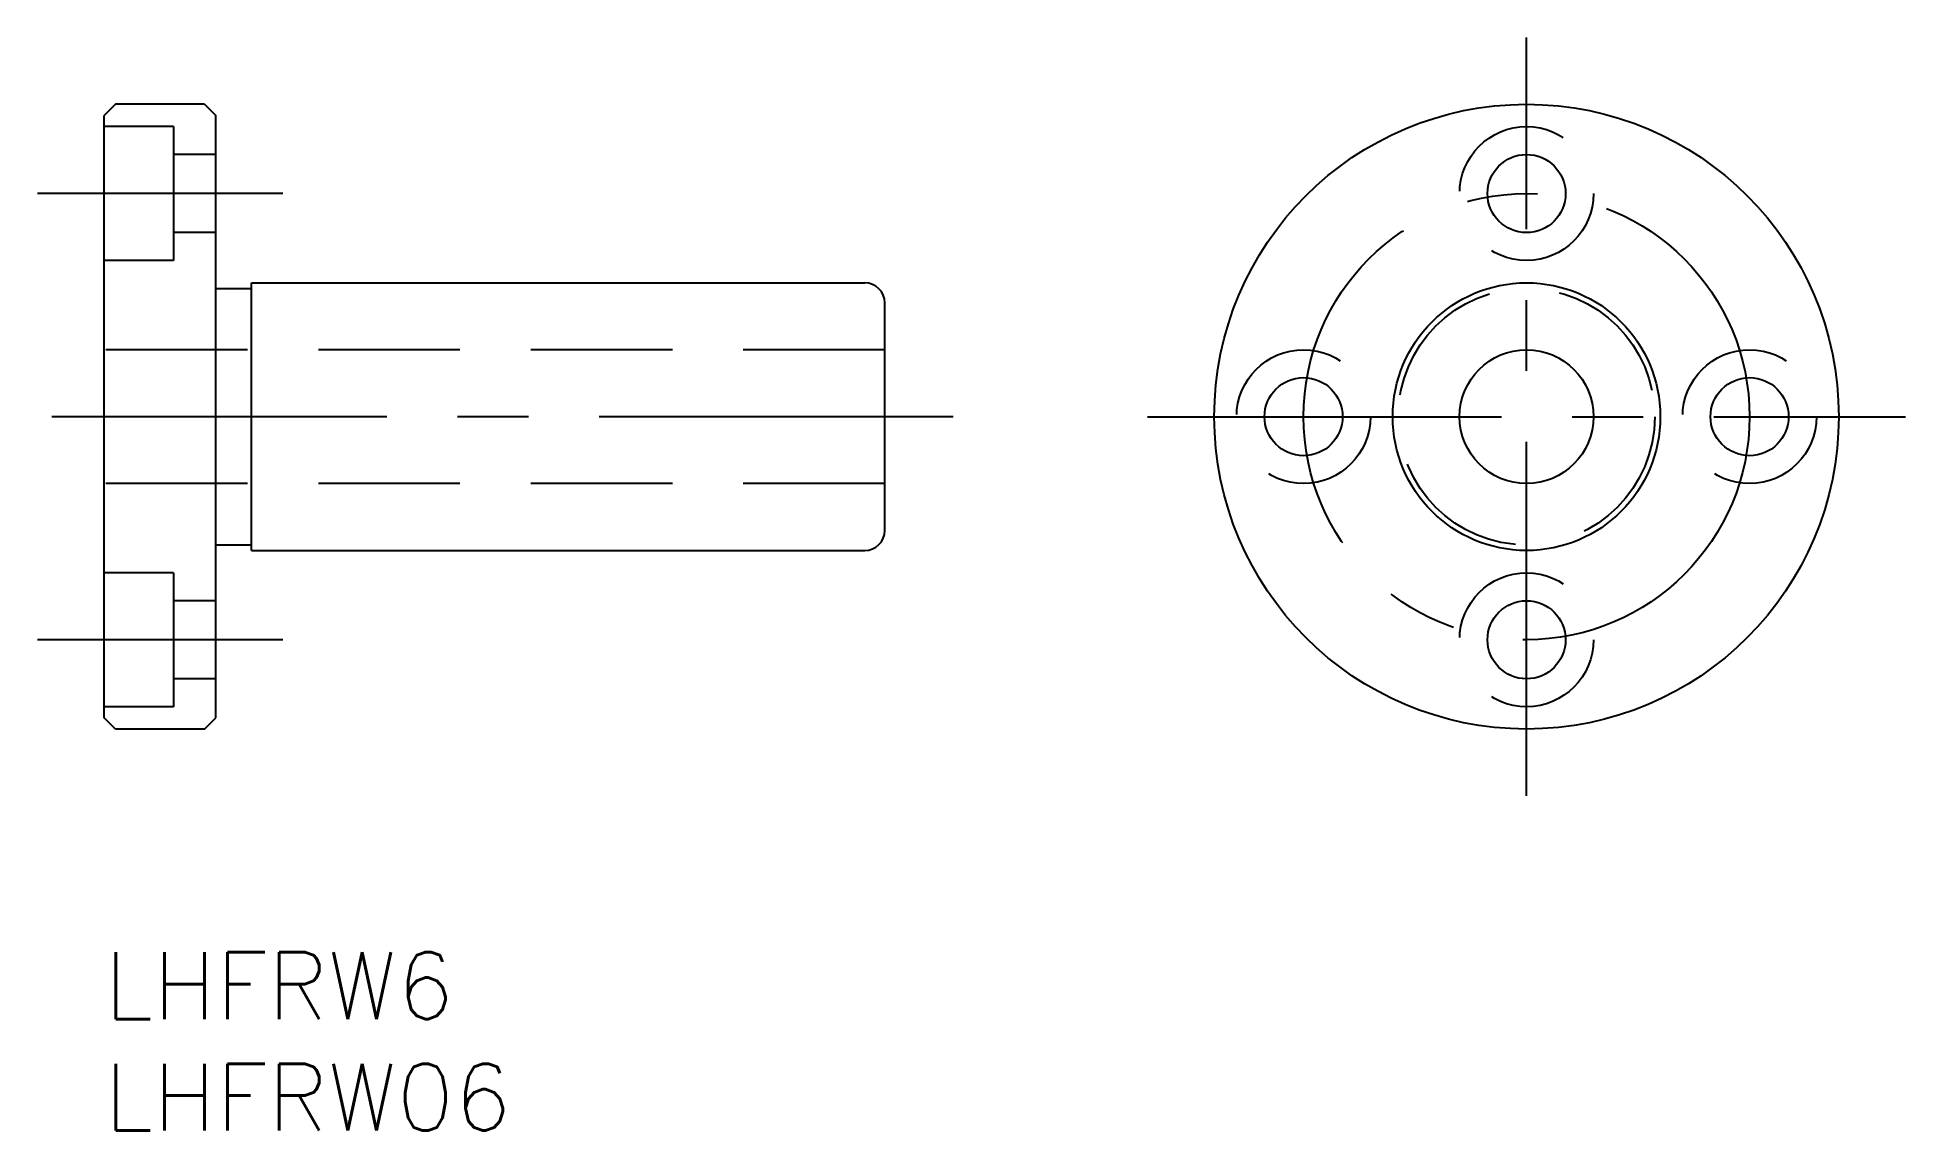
# Model space of a CAD drawing. Extents: x -3 to 80.8, y -8 to 41.
import ezdxf

# ---------------------------------------------------------------- set-up
doc = ezdxf.new("R2010")
doc.units = 0
doc.header["$LTSCALE"] = 0.5
doc.linetypes.add('CENTER', pattern=[50.8, 31.75, -6.35, 6.35, -6.35])
doc.linetypes.add('DASHED', pattern=[19.05, 12.7, -6.35])
for name, color, linetype in [('MSM_CENTER', 1, 'CENTER'), ('MSM_CONTINUOUS', 7, 'CONTINUOUS'), ('MSM_DASHED', 4, 'DASHED'), ('MSM_PART_NUMBER', 7, 'CONTINUOUS')]:
    doc.layers.add(name, color=color, linetype=linetype)
doc.styles.get("Standard").update_dxf_attribs({"font": 'txt.shx', "height": 1, "bigfont": 'bigfont.shx'})

# ---------------------------------------------------------------- blocks, each defined once
blk = doc.blocks.new('*U24')
at = {"layer": 'MSM_PART_NUMBER'}
blk.add_text('LHFRW6', height=3, dxfattribs=at).set_placement((0, -3))
blk = doc.blocks.new('*U25')
at = {"layer": 'MSM_PART_NUMBER'}
blk.add_text('LHFRW06', height=3, dxfattribs=at).set_placement((0, -8))

msp = doc.modelspace()

# ---------------------------------------------------------------- linework, layer by layer
at = {"layer": 'MSM_CENTER'}
for p, q in [((63.777, 7), (63.777, 41)), ((8, 34), (-3, 34)), ((38.066, 24), (-2.347, 24)), ((46.777, 24), (80.777, 24)), ((8, 14), (-3, 14)), ((6.92, 14), (-2.347, 14))]:
    msp.add_line(p, q, dxfattribs=at)
msp.add_circle((63.777, 24), 10, dxfattribs=at)
at = {"layer": 'MSM_CONTINUOUS'}
for p, q in [((0.5, 38), (0, 37.5)), ((4.5, 38), (0.5, 38)), ((4.5, 38), (5, 37.5)), ((0, 10.5), (0, 37.5)), ((5, 10.5), (5, 37.5)), ((5, 29.75), (6.6, 29.75)), ((6.6, 30), (34.1, 30)), ((6.6, 18), (6.6, 30)), ((8.125, 30), (8.125, 30)), ((35, 18.9), (35, 29.1)), ((5, 18.25), (6.6, 18.25)), ((6.6, 18), (34.1, 18)), ((0.5, 10), (0, 10.5)), ((4.5, 10), (5, 10.5)), ((4.5, 10), (0.5, 10))]:
    msp.add_line(p, q, dxfattribs=at)
for centre, radius in [((63.777, 24), 14), ((63.777, 34), 1.75), ((63.777, 24), 6), ((63.777, 24), 3), ((53.777, 24), 1.75), ((73.777, 24), 1.75), ((63.777, 14), 1.75)]:
    msp.add_circle(centre, radius, dxfattribs=at)
for centre, start, end in [((34.1, 29.1), 0, 90), ((34.1, 18.9), 270, 360)]:
    msp.add_arc(centre, 0.9, start, end, dxfattribs=at)
at = {"layer": 'MSM_DASHED'}
for p, q in [((3.1, 37), (0, 37)), ((3.1, 37), (3.1, 31)), ((5, 35.75), (3.1, 35.75)), ((5, 32.25), (3.1, 32.25)), ((3.1, 31), (0, 31)), ((35, 27), (0, 27)), ((35, 21), (0, 21)), ((3.1, 17), (0, 17)), ((3.1, 17), (3.1, 11)), ((5, 15.75), (3.1, 15.75)), ((5, 12.25), (3.1, 12.25)), ((3.1, 11), (0, 11))]:
    msp.add_line(p, q, dxfattribs=at)
for centre, radius in [((63.777, 34), 3), ((63.777, 24), 5.75), ((53.777, 24), 3), ((73.777, 24), 3), ((63.777, 14), 3)]:
    msp.add_circle(centre, radius, dxfattribs=at)

# ---------------------------------------------------------------- block references
at = {"layer": 'MSM_CONTINUOUS'}
for name in ['*U24', '*U25']:
    msp.add_blockref(name, (0, 0), dxfattribs=at)

doc.saveas('drawing.dxf')
